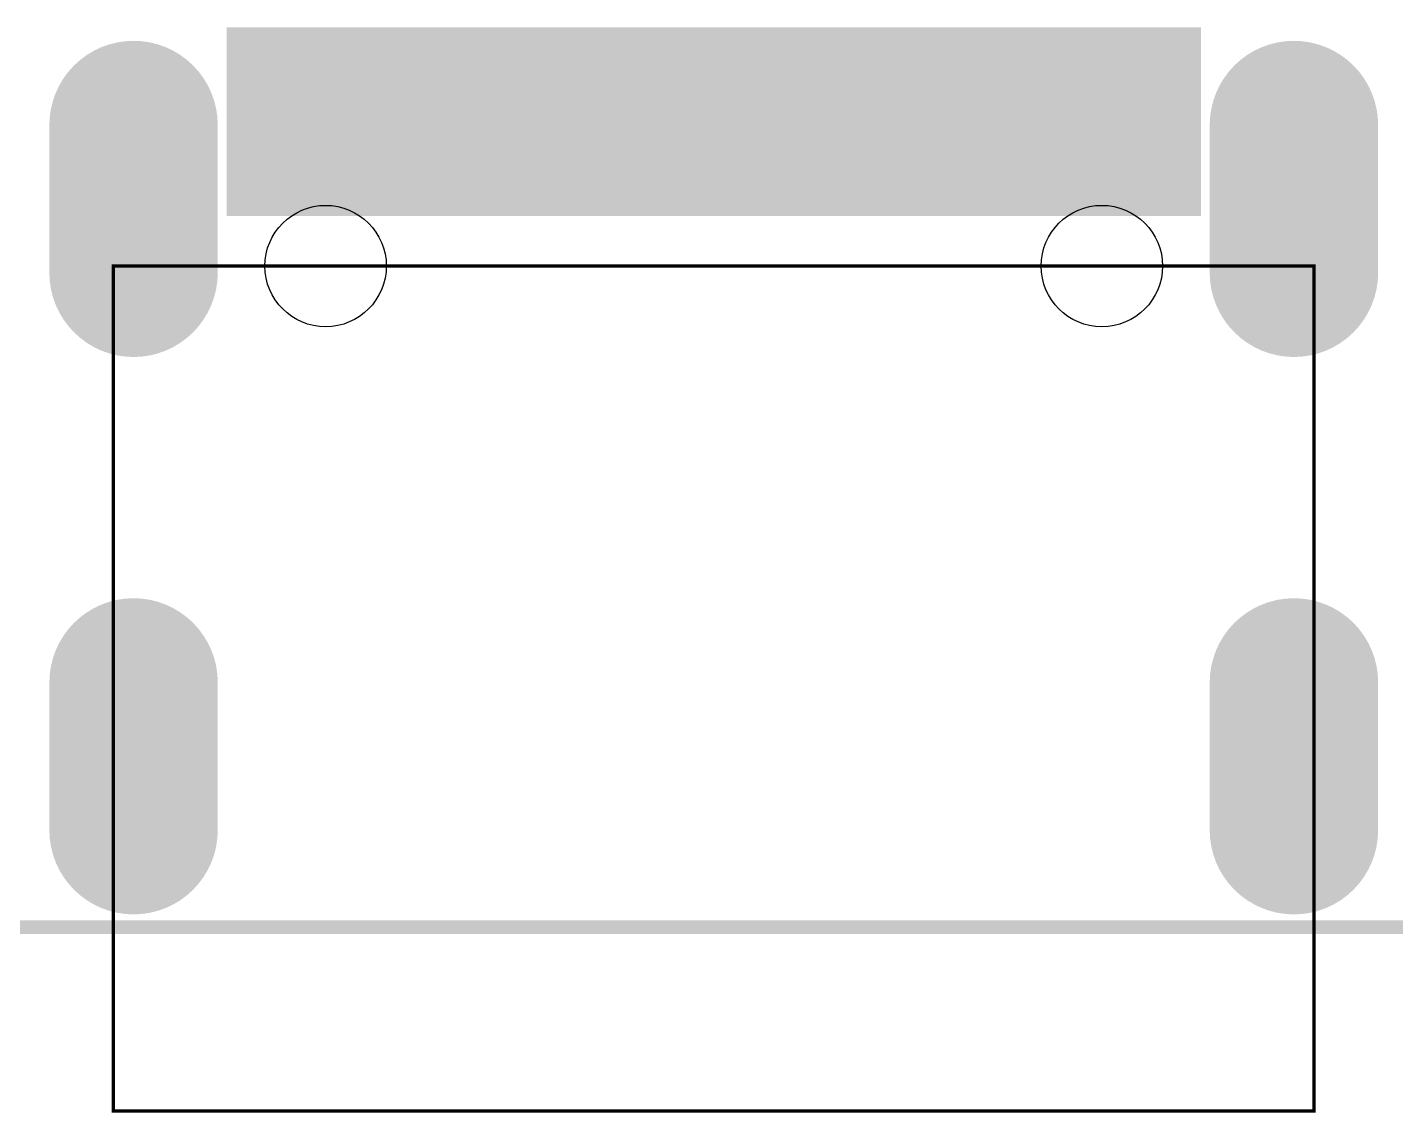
# Model space of a CAD drawing. Extents: x 24.4 to 65.5, y 24 to 66.4.
# Drawn here: x 40.29 to 50.48, y 24.02 to 32.1 of the extents above; entities that cross this region are included whole.
import ezdxf

# ---------------------------------------------------------------- set-up
doc = ezdxf.new("R2010")
doc.units = 0
doc.layers.get('0').update_dxf_attribs({"linetype": 'CONTINUOUS'})
doc.layers.add('SM002028_PHO', color=7, linetype='CONTINUOUS')
doc.layers.add('SSB002029_PHO', color=6, linetype='CONTINUOUS')

# ---------------------------------------------------------------- blocks, each defined once
blk = doc.blocks.new('ROUND_170')
blk.add_circle((0, 0), 0.452)
blk = doc.blocks.new('OBLONG_265')
at = {"const_width": 1.253996}
blk.add_lwpolyline([(0, 0.550038), (0, -0.550038)], dxfattribs=at)
at = {"const_width": 0.626998}
for points in [[(-0.313498, 0.550038, 1), (0.313498, 0.550038, 1)], [(-0.313498, -0.550038, 1), (0.313498, -0.550038, 1)]]:
    blk.add_lwpolyline(points, format="xyb", close=True, dxfattribs=at)
blk = doc.blocks.new('RECTANGLE_279')
blk.add_solid([(0.276986, 0.702056), (0.276986, -0.702056), (-0.276986, 0.702056), (-0.276986, -0.702056)])

msp = doc.modelspace()

# ---------------------------------------------------------------- linework, layer by layer
at = {"layer": 'SM002028_PHO', "const_width": 0.1016}
msp.add_lwpolyline([(26.900124, 25.4), (63.90005, 25.4)], dxfattribs=at)
at = {"layer": 'SSB002029_PHO'}
for points, const_width in [([(49.870106, 30.321758), (49.870106, 24.031702), (40.930068, 24.031702), (40.930068, 30.321758), (49.870106, 30.321758)], 0.0254), ([(26.900124, 25.4), (63.90005, 25.4)], 0.1016)]:
    msp.add_lwpolyline(points, dxfattribs=dict(at, const_width=const_width))

# ---------------------------------------------------------------- block references
at = {"layer": 'SM002028_PHO'}
for name, p in [('RECTANGLE_279', (42.049954, 31.396686)), ('RECTANGLE_279', (42.349928, 31.396686)), ('RECTANGLE_279', (42.850054, 31.396686)), ('RECTANGLE_279', (43.150028, 31.396686)), ('RECTANGLE_279', (43.6499, 31.396686)), ('RECTANGLE_279', (44.150026, 31.396686)), ('RECTANGLE_279', (44.649898, 31.396686)), ('RECTANGLE_279', (45.150024, 31.396686)), ('RECTANGLE_279', (45.649896, 31.396686)), ('RECTANGLE_279', (46.150022, 31.396686)), ('RECTANGLE_279', (46.649894, 31.396686)), ('RECTANGLE_279', (47.15002, 31.396686)), ('RECTANGLE_279', (47.649892, 31.396686)), ('RECTANGLE_279', (47.95012, 31.396686)), ('RECTANGLE_279', (48.449992, 31.396686)), ('RECTANGLE_279', (48.749966, 31.396686)), ('OBLONG_265', (41.079928, 30.82163)), ('OBLONG_265', (49.719992, 30.82163)), ('ROUND_170', (42.509948, 30.321758)), ('ROUND_170', (48.289972, 30.321758)), ('OBLONG_265', (41.079928, 26.671778)), ('OBLONG_265', (49.719992, 26.671778))]:
    msp.add_blockref(name, p, dxfattribs=at)

doc.saveas('drawing.dxf')
